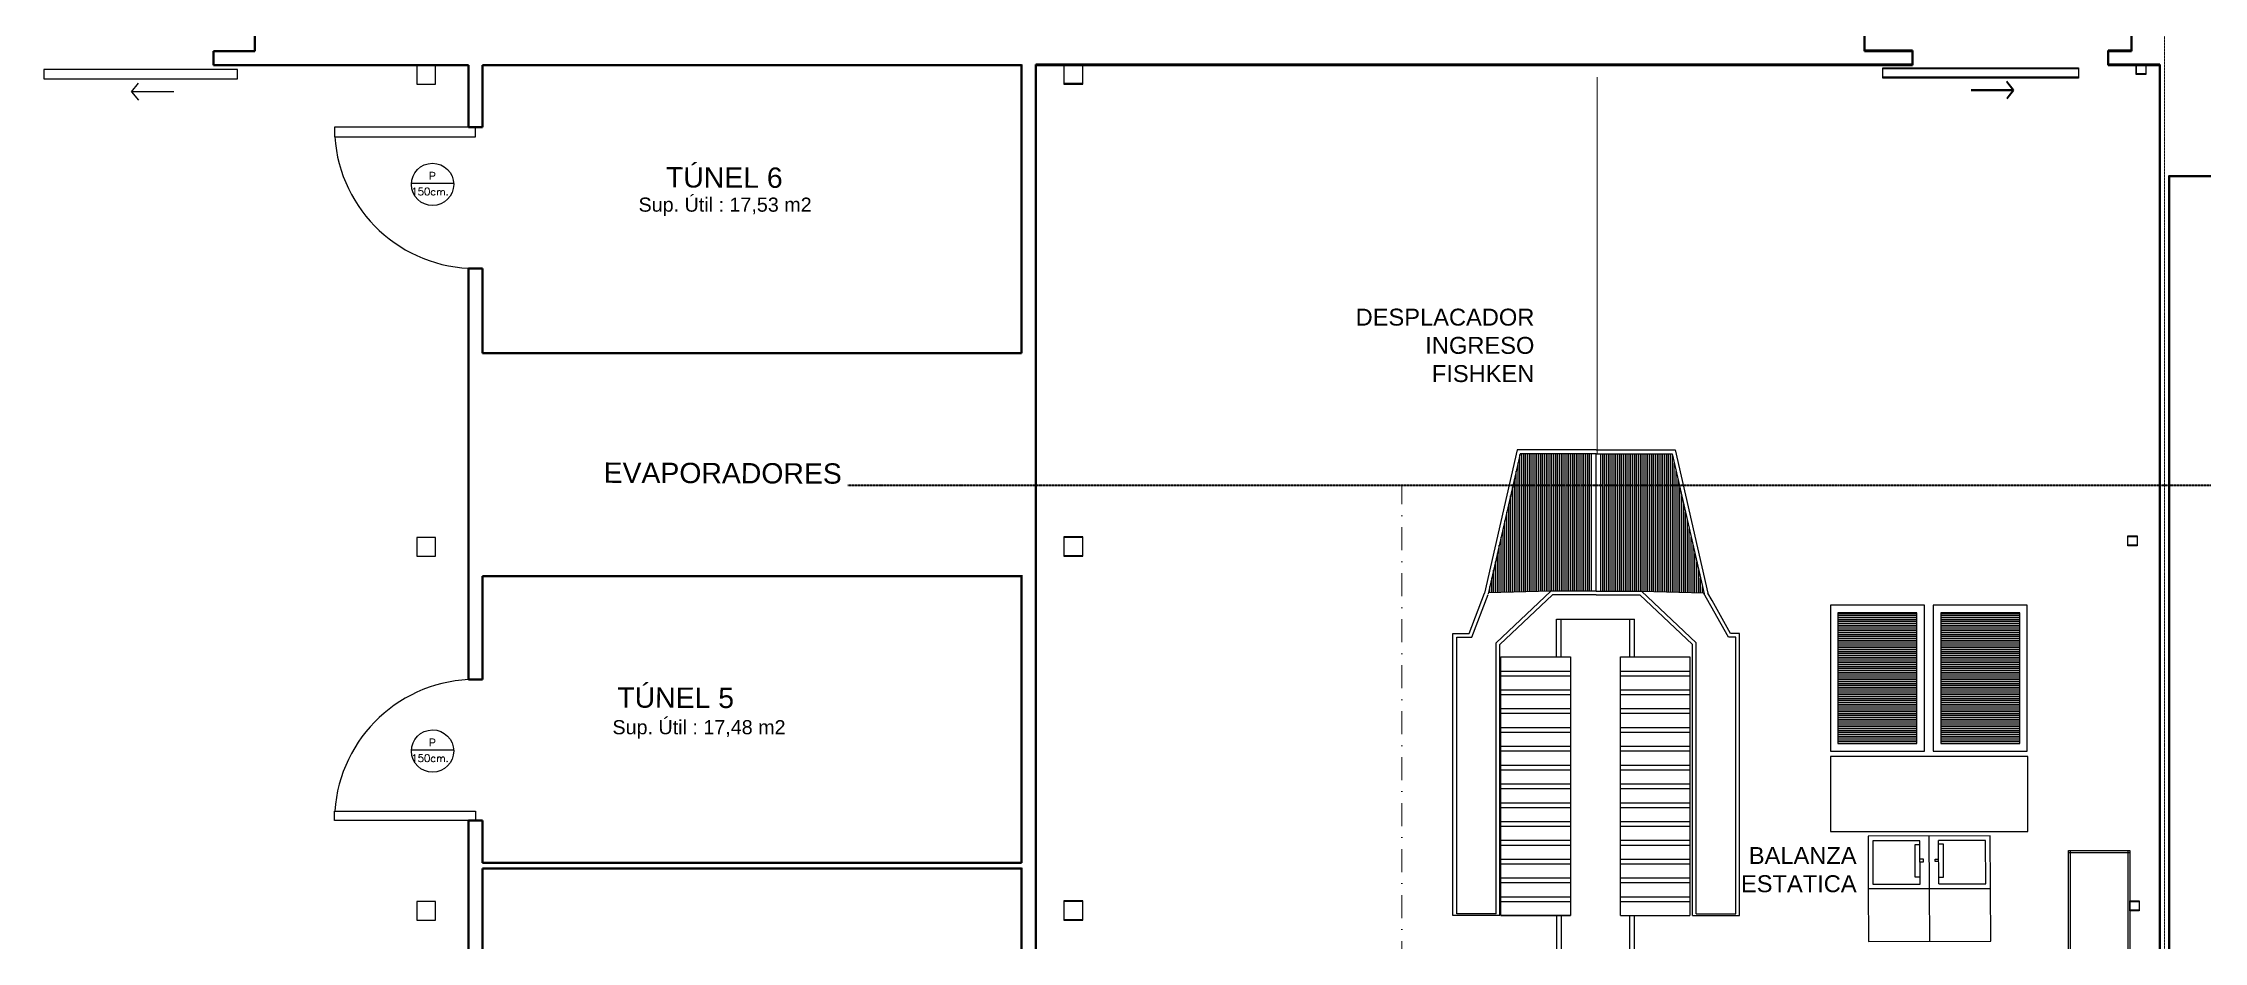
# Model space of a CAD drawing. Header units: inches. Extents: x -955375 to 106222, y -96450 to 64845.
# Drawn here: x 44384 to 67877, y 41235 to 51005 of the extents above; entities that cross this region are included whole.
import ezdxf

# ---------------------------------------------------------------- set-up
doc = ezdxf.new("R2010")
doc.units = ezdxf.units.IN
doc.header["$MEASUREMENT"] = 0
for name, pattern in [('CENTER2', [1.125, 0.75, -0.125, 0.125, -0.125]), ('CONTINUA', [0]), ('DASHDOT', [1, 0.5, -0.25, 0, -0.25]), ('HIDDEN', [0.375, 0.25, -0.125])]:
    doc.linetypes.add(name, pattern=pattern)
for name, color, linetype in [('023_MUROS_2', 7, 'Continuous'), ('A_CORTE', 3, 'Continuous'), ('A_TEXTOLOCAL', 3, 'Continuous'), ('cimentacion', 2, 'Continuous'), ('DIBUJO', 2, 'Continuous')]:
    doc.layers.add(name, color=color, linetype=linetype)
doc.layers.add('06 textos y cotas', color=4, linetype='Continuous', lineweight=15)
doc.layers.add('ACHUTECH', color=24, linetype='Continuous', lineweight=18)
doc.styles.add('ROMANS', font='romans')
doc.styles.get("Standard").update_dxf_attribs({"font": 'isocp2.shx'})
doc.styles.add('TEXTO-100', font='romans.shx', dxfattribs={"height": 0.15})
doc.dimstyles.new('SUPERPEQUEÑA', dxfattribs={"dimtxt": 0.1, "dimasz": 0.05, "dimexe": 0.1, "dimexo": 0.15, "dimgap": 0.05, "dimtad": 1, "dimzin": 0, "dimdsep": 46, "dimtxsty": 'Standard', "dimblk1": 'CRUZZ', "dimblk2": 'CRUZZ', "dimsah": 1, "dimcen": 0.03, "dimse1": 1, "dimse2": 1, "dimclrd": 109, "dimclre": 4, "dimclrt": 173, "dimadec": 0, "dimazin": 0, "dimtfac": 1, "dimtix": 1, "dimtmove": 1, "dimatfit": 3, "dimldrblk": 'CRUZZ', "dimfxl": 1, "dimtolj": 1, "dimtzin": 0, "dimlwd": -1, "dimarcsym": 0})

# ---------------------------------------------------------------- blocks, each defined once
blk = doc.blocks.new('CRUZ')
at = {"layer": 'DIBUJO', "color": 7, "lineweight": -3}
blk.add_line((0, 0), (0, 0), dxfattribs=at)
blk.add_line((0, 0), (0, 0), dxfattribs=at)
at = {"layer": 'DIBUJO', "color": 7, "lineweight": -3, "const_width": 0.05}
blk.add_lwpolyline([(0, 0, 1), (0, 0, 1)], format="xyb", close=True, dxfattribs=at)
blk = doc.blocks.new('CRUZZ')
at = {"layer": 'DIBUJO', "color": 3, "xscale": 10, "yscale": 10, "zscale": 10}
blk.add_blockref('CRUZ', (0, 0), dxfattribs=at)
blk = doc.blocks.new('*D137')
at = {"layer": 'ACHUTECH', "color": 7, "ltscale": 500, "transparency": 16777216}
blk.add_line((67502, 59646), (83785, 59646), dxfattribs=at)
at = {"layer": 'Defpoints', "color": 0, "linetype": 'CONTINUA', "ltscale": 500, "transparency": 16777216}
for p in [(83785, 59646), (67502, 57578), (83785, 49559)]:
    blk.add_point(p, dxfattribs=at)
at = {"layer": 'ACHUTECH', "color": 7, "linetype": 'CONTINUA', "ltscale": 500, "transparency": 16777216, "xscale": 0.05, "yscale": 0.05, "zscale": 0.05, "rotation": 180}
blk.add_blockref('CRUZZ', (67502, 59646), dxfattribs=at)
at = {"layer": 'ACHUTECH', "color": 7, "linetype": 'CONTINUA', "ltscale": 500, "transparency": 16777216, "xscale": 0.05, "yscale": 0.05, "zscale": 0.05}
blk.add_blockref('CRUZZ', (83785, 59646), dxfattribs=at)
at = {"layer": 'ACHUTECH', "color": 7, "linetype": 'CONTINUA', "lineweight": 13, "ltscale": 500, "transparency": 16777216, "insert": (75644, 59646), "char_height": 0.15, "attachment_point": 5}
blk.add_mtext('\\A1;16283.47', dxfattribs=at)
blk = doc.blocks.new('*D178')
at = {"layer": 'ACHUTECH', "color": 7, "ltscale": 500, "transparency": 16777216}
blk.add_line((6285, 60545), (93195, 60545), dxfattribs=at)
at = {"layer": 'Defpoints', "color": 0, "linetype": 'CONTINUA', "ltscale": 500, "transparency": 16777216}
for p in [(93195, 60545), (93195, 48342), (6285, 47810)]:
    blk.add_point(p, dxfattribs=at)
at = {"layer": 'ACHUTECH', "color": 7, "linetype": 'CONTINUA', "ltscale": 500, "transparency": 16777216, "xscale": 0.05, "yscale": 0.05, "zscale": 0.05, "rotation": 180}
blk.add_blockref('CRUZZ', (6285, 60545), dxfattribs=at)
at = {"layer": 'ACHUTECH', "color": 7, "linetype": 'CONTINUA', "ltscale": 500, "transparency": 16777216, "xscale": 0.05, "yscale": 0.05, "zscale": 0.05}
blk.add_blockref('CRUZZ', (93195, 60545), dxfattribs=at)
at = {"layer": 'ACHUTECH', "color": 7, "linetype": 'CONTINUA', "lineweight": 13, "ltscale": 500, "transparency": 16777216, "insert": (49740, 60545), "char_height": 0.15, "attachment_point": 5}
blk.add_mtext('\\A1;86909.97', dxfattribs=at)
blk = doc.blocks.new('*D76')
at = {"layer": 'ACHUTECH', "color": 7, "ltscale": 500, "transparency": 16777216}
blk.add_line((94744, 59051), (94744, 43238), dxfattribs=at)
at = {"layer": 'Defpoints', "color": 0, "linetype": 'CONTINUA', "ltscale": 500, "transparency": 16777216}
for p in [(31397, 59051), (93748, 43238), (94744, 43238)]:
    blk.add_point(p, dxfattribs=at)
at = {"layer": 'ACHUTECH', "color": 7, "linetype": 'CONTINUA', "ltscale": 500, "transparency": 16777216, "xscale": 0.05, "yscale": 0.05, "zscale": 0.05}
for p, rotation in [((94744, 59051), 90), ((94744, 43238), 270)]:
    blk.add_blockref('CRUZZ', p, dxfattribs=dict(at, rotation=rotation))
at = {"layer": 'ACHUTECH', "color": 7, "linetype": 'CONTINUA', "lineweight": 13, "ltscale": 500, "transparency": 16777216, "insert": (94744, 51144), "char_height": 0.15, "attachment_point": 5, "rotation": 90}
blk.add_mtext('\\A1;15812.97', dxfattribs=at)
blk = doc.blocks.new('*D209')
at = {"layer": 'ACHUTECH', "color": 7, "ltscale": 500, "transparency": 16777216}
blk.add_line((95544, 59153), (95544, 15079), dxfattribs=at)
at = {"layer": 'Defpoints', "color": 0, "linetype": 'CONTINUA', "ltscale": 500, "transparency": 16777216}
for p in [(30946, 59153), (85095, 15079), (95544, 15079)]:
    blk.add_point(p, dxfattribs=at)
at = {"layer": 'ACHUTECH', "color": 7, "linetype": 'CONTINUA', "ltscale": 500, "transparency": 16777216, "xscale": 0.05, "yscale": 0.05, "zscale": 0.05}
for p, rotation in [((95544, 59153), 90), ((95544, 15079), 270)]:
    blk.add_blockref('CRUZZ', p, dxfattribs=dict(at, rotation=rotation))
at = {"layer": 'ACHUTECH', "color": 7, "linetype": 'CONTINUA', "lineweight": 13, "ltscale": 500, "transparency": 16777216, "insert": (95544, 37116), "char_height": 0.15, "attachment_point": 5, "rotation": 90}
blk.add_mtext('\\A1;44073.80', dxfattribs=at)
blk = doc.blocks.new('*D276')
at = {"layer": 'ACHUTECH', "color": 7, "ltscale": 500, "transparency": 16777216}
blk.add_line((61283, 46542), (61283, 50635), dxfattribs=at)
at = {"layer": 'Defpoints', "color": 0, "linetype": 'DASHDOT', "ltscale": 500, "transparency": 16777216}
for p in [(61283, 50635), (62079, 50635), (62079, 46542)]:
    blk.add_point(p, dxfattribs=at)
at = {"layer": 'ACHUTECH', "color": 7, "linetype": 'DASHDOT', "ltscale": 500, "transparency": 16777216, "xscale": 0.05, "yscale": 0.05, "zscale": 0.05}
for p, rotation in [((61283, 50635), 90), ((61283, 46542), 270)]:
    blk.add_blockref('CRUZZ', p, dxfattribs=dict(at, rotation=rotation))
at = {"layer": 'ACHUTECH', "color": 7, "linetype": 'DASHDOT', "lineweight": 13, "ltscale": 500, "transparency": 16777216, "insert": (61283, 48588), "char_height": 0.1, "attachment_point": 5, "rotation": 90}
blk.add_mtext('\\A1;4092.93', dxfattribs=at)

msp = doc.modelspace()

# ---------------------------------------------------------------- linework, layer by layer
at = {"color": 7}
for p, q in [((48846.829, 49480.642), (48388.124, 49480.642)), ((60411.538, 46582.68), (60056.981, 45026.954)), ((60444.176, 46541.766), (60096.872, 45017.863)), ((61270.716, 46582.68), (60411.538, 46582.68)), ((60442.223, 45038.426), (60442.223, 46533.197)), ((61270.716, 46541.766), (60444.176, 46541.766)), ((60462.679, 45039.035), (60462.679, 46541.766)), ((60483.136, 45039.644), (60483.136, 46541.766)), ((60503.592, 45040.253), (60503.592, 46541.766)), ((60524.049, 45040.862), (60524.049, 46541.766)), ((60544.506, 45041.472), (60544.506, 46541.766)), ((60564.962, 45042.081), (60564.962, 46541.766)), ((60585.419, 45042.69), (60585.419, 46541.766)), ((60605.876, 45043.299), (60605.876, 46541.766)), ((60626.332, 45043.908), (60626.332, 46541.766)), ((60646.789, 45044.517), (60646.789, 46541.766)), ((60667.245, 45045.127), (60667.245, 46541.766)), ((60687.702, 45045.736), (60687.702, 46541.766)), ((60708.159, 45046.345), (60708.159, 46541.766)), ((60728.615, 45048.433), (60728.615, 46541.766)), ((60749.072, 45048.433), (60749.072, 46541.766)), ((60769.529, 45048.433), (60769.529, 46541.766)), ((60789.985, 45048.433), (60789.985, 46541.766)), ((60810.442, 45048.433), (60810.442, 46541.766)), ((60830.898, 45048.433), (60830.898, 46541.766)), ((60851.355, 45048.433), (60851.355, 46541.766)), ((60871.812, 45048.433), (60871.812, 46541.766)), ((60892.268, 45048.433), (60892.268, 46541.766)), ((60912.725, 45048.433), (60912.725, 46541.766)), ((60933.182, 45048.433), (60933.182, 46541.766)), ((60953.638, 45048.433), (60953.638, 46541.766)), ((60974.095, 45048.433), (60974.095, 46541.766)), ((60994.551, 45048.433), (60994.551, 46541.766)), ((61015.008, 45048.433), (61015.008, 46541.766)), ((61035.465, 45048.433), (61035.465, 46541.766)), ((61055.921, 45048.433), (61055.921, 46541.766)), ((61076.378, 45048.433), (61076.378, 46541.766)), ((61096.835, 45048.433), (61096.835, 46541.766)), ((61117.291, 45048.433), (61117.291, 46541.766)), ((61137.748, 45048.433), (61137.748, 46541.766)), ((61158.204, 45048.433), (61158.204, 46541.766)), ((61178.661, 45048.433), (61178.661, 46541.766)), ((61199.118, 45048.433), (61199.118, 46541.766)), ((61219.574, 45048.433), (61219.574, 46541.766)), ((61270.716, 46582.68), (62129.894, 46582.68)), ((61270.716, 46541.766), (62097.256, 46541.766)), ((61270.716, 45048.433), (61270.716, 46541.766)), ((61321.857, 45048.433), (61321.857, 46541.766)), ((61321.857, 45048.433), (61321.857, 46541.766)), ((61342.314, 45048.433), (61342.314, 46541.766)), ((61362.771, 45048.433), (61362.771, 46541.766)), ((61383.227, 45048.433), (61383.227, 46541.766)), ((61403.684, 45048.433), (61403.684, 46541.766)), ((61424.141, 45048.433), (61424.141, 46541.766)), ((61444.597, 45048.433), (61444.597, 46541.766)), ((61465.054, 45048.433), (61465.054, 46541.766)), ((61485.51, 45048.433), (61485.51, 46541.766)), ((61505.967, 45048.433), (61505.967, 46541.766)), ((61526.424, 45048.433), (61526.424, 46541.766)), ((61546.88, 45048.433), (61546.88, 46541.766)), ((61567.337, 45048.433), (61567.337, 46541.766)), ((61587.794, 45048.433), (61587.794, 46541.766)), ((61608.25, 45048.433), (61608.25, 46541.766)), ((61628.707, 45048.433), (61628.707, 46541.766)), ((61649.163, 45048.433), (61649.163, 46541.766)), ((61669.62, 45048.433), (61669.62, 46541.766)), ((61690.077, 45048.433), (61690.077, 46541.766)), ((61710.533, 45048.433), (61710.533, 46541.766)), ((61730.99, 45048.433), (61730.99, 46541.766)), ((61751.447, 45048.433), (61751.447, 46541.766)), ((61771.903, 45048.433), (61771.903, 46541.766)), ((61792.36, 45048.433), (61792.36, 46541.766)), ((61812.816, 45048.433), (61812.816, 46541.766)), ((61833.273, 45046.345), (61833.273, 46541.766)), ((61853.73, 45045.736), (61853.73, 46541.766)), ((61874.186, 45045.127), (61874.186, 46541.766)), ((61894.643, 45044.517), (61894.643, 46541.766)), ((61915.1, 45043.908), (61915.1, 46541.766)), ((61935.556, 45043.299), (61935.556, 46541.766)), ((61956.013, 45042.69), (61956.013, 46541.766)), ((61976.469, 45042.081), (61976.469, 46541.766)), ((61996.926, 45041.472), (61996.926, 46541.766)), ((62017.383, 45040.862), (62017.383, 46541.766)), ((62037.839, 45040.253), (62037.839, 46541.766)), ((62058.296, 45039.644), (62058.296, 46541.766)), ((62078.753, 45039.035), (62078.753, 46541.766)), ((62097.256, 46541.766), (62444.56, 45017.863)), ((62099.209, 45038.426), (62099.209, 46533.197)), ((62129.894, 46582.68), (62484.45, 45026.954)), ((60401.309, 45037.207), (60401.309, 46353.677)), ((60421.766, 45037.817), (60421.766, 46443.437)), ((62119.666, 45037.817), (62119.666, 46443.437)), ((62140.122, 45037.207), (62140.122, 46353.677)), ((60339.939, 45035.38), (60339.939, 46084.397)), ((60360.396, 45035.989), (60360.396, 46174.157)), ((60380.853, 45036.598), (60380.853, 46263.917)), ((62160.579, 45036.598), (62160.579, 46263.917)), ((62181.036, 45035.989), (62181.036, 46174.157)), ((62201.492, 45035.38), (62201.492, 46084.397)), ((60278.57, 45033.552), (60278.57, 45815.118)), ((60299.026, 45034.162), (60299.026, 45904.878)), ((60319.483, 45034.771), (60319.483, 45994.638)), ((62221.949, 45034.771), (62221.949, 45994.638)), ((62242.406, 45034.162), (62242.406, 45904.878)), ((62262.862, 45033.552), (62262.862, 45815.118)), ((60237.656, 45032.334), (60237.656, 45635.598)), ((60258.113, 45032.943), (60258.113, 45725.358)), ((62283.319, 45032.943), (62283.319, 45725.358)), ((62303.775, 45032.334), (62303.775, 45635.598)), ((60176.286, 45030.507), (60176.286, 45366.319)), ((60196.743, 45031.116), (60196.743, 45456.079)), ((60217.2, 45031.725), (60217.2, 45545.838)), ((62324.232, 45031.725), (62324.232, 45545.838)), ((62344.689, 45031.116), (62344.689, 45456.079)), ((62365.145, 45030.507), (62365.145, 45366.319)), ((60135.373, 45029.288), (60135.373, 45186.799)), ((60155.83, 45029.897), (60155.83, 45276.559)), ((62385.602, 45029.897), (62385.602, 45276.559)), ((62406.059, 45029.288), (62406.059, 45186.799)), ((59889.882, 44588.159), (60056.981, 45026.954)), ((59918.081, 44547.245), (60095.216, 45012.393)), ((60778.272, 45048.433), (60099.231, 45028.212)), ((60114.917, 45028.679), (60114.917, 45097.039)), ((60778.272, 45048.433), (60183.328, 44485.876)), ((60794.552, 45007.519), (60224.241, 44468.254)), ((61270.716, 45048.433), (60778.272, 45048.433)), ((61270.716, 45007.519), (60794.552, 45007.519)), ((61270.716, 45048.433), (61763.16, 45048.433)), ((61270.716, 45007.519), (61746.88, 45007.519)), ((61746.88, 45007.519), (62317.191, 44468.254)), ((61763.16, 45048.433), (62358.104, 44485.876)), ((61763.16, 45048.433), (62442.201, 45028.212)), ((62426.515, 45028.679), (62426.515, 45097.039)), ((62707.687, 44547.245), (62436.693, 45028.376)), ((62530.816, 44944.635), (62484.45, 45026.954)), ((62731.6, 44588.159), (62530.816, 44944.635)), ((64840.373, 44893.817), (63817.542, 44893.817)), ((63817.542, 44893.817), (63817.542, 43308.429)), ((64840.373, 43308.429), (64840.373, 44893.817)), ((65958.317, 44893.817), (64935.486, 44893.817)), ((64935.486, 44893.817), (64935.486, 43308.429)), ((65958.317, 43308.429), (65958.317, 44893.817)), ((60837.94, 44332.451), (60837.94, 44741.583)), ((60837.94, 44741.583), (61686.89, 44741.583)), ((60889.081, 44332.451), (60889.081, 44741.583)), ((61635.748, 44332.451), (61635.748, 44741.583)), ((61686.89, 44332.451), (61686.89, 44741.583)), ((64758.546, 44811.991), (63899.368, 44811.991)), ((63899.368, 44811.991), (63899.368, 43390.255)), ((63899.368, 44801.763), (64758.546, 44801.763)), ((63899.368, 44781.306), (64758.546, 44781.306)), ((63899.368, 44760.849), (64758.546, 44760.849)), ((63899.368, 44740.393), (64758.546, 44740.393)), ((63899.368, 44719.936), (64758.546, 44719.936)), ((63899.368, 44699.479), (64758.546, 44699.479)), ((63899.368, 44679.023), (64758.546, 44679.023)), ((63899.368, 44658.566), (64758.546, 44658.566)), ((63899.368, 44638.11), (64758.546, 44638.11)), ((64758.546, 43390.255), (64758.546, 44811.991)), ((65876.491, 44811.991), (65017.312, 44811.991)), ((65017.312, 44811.991), (65017.312, 43390.255)), ((65017.312, 44801.763), (65876.491, 44801.763)), ((65017.312, 44781.306), (65876.491, 44781.306)), ((65017.312, 44760.849), (65876.491, 44760.849)), ((65017.312, 44740.393), (65876.491, 44740.393)), ((65017.312, 44719.936), (65876.491, 44719.936)), ((65017.312, 44699.479), (65876.491, 44699.479)), ((65017.312, 44679.023), (65876.491, 44679.023)), ((65017.312, 44658.566), (65876.491, 44658.566)), ((65017.312, 44638.11), (65876.491, 44638.11)), ((65876.491, 43390.255), (65876.491, 44811.991)), ((59712.826, 41519.665), (59712.826, 44588.159)), ((59712.826, 44588.159), (59889.882, 44588.159)), ((59753.739, 41540.122), (59753.739, 44547.245)), ((59753.739, 44547.245), (59918.081, 44547.245)), ((60183.328, 41540.122), (60183.328, 44485.876)), ((60224.241, 41519.665), (60224.241, 44468.254)), ((62317.191, 41519.665), (62317.191, 44468.254)), ((62358.104, 41540.122), (62358.104, 44485.876)), ((62787.693, 44547.245), (62707.687, 44547.245)), ((62828.606, 44588.159), (62731.6, 44588.159)), ((62787.693, 41540.122), (62787.693, 44547.245)), ((62828.606, 41519.665), (62828.606, 44588.159)), ((63899.368, 44617.653), (64758.546, 44617.653)), ((63899.368, 44597.196), (64758.546, 44597.196)), ((63899.368, 44576.74), (64758.546, 44576.74)), ((63899.368, 44556.283), (64758.546, 44556.283)), ((63899.368, 44535.826), (64758.546, 44535.826)), ((63899.368, 44515.37), (64758.546, 44515.37)), ((63899.368, 44494.913), (64758.546, 44494.913)), ((63899.368, 44474.457), (64758.546, 44474.457)), ((63899.368, 44454), (64758.546, 44454)), ((63899.368, 44433.543), (64758.546, 44433.543)), ((63899.368, 44413.087), (64758.546, 44413.087)), ((65017.312, 44617.653), (65876.491, 44617.653)), ((65017.312, 44597.196), (65876.491, 44597.196)), ((65017.312, 44576.74), (65876.491, 44576.74)), ((65017.312, 44556.283), (65876.491, 44556.283)), ((65017.312, 44535.826), (65876.491, 44535.826)), ((65017.312, 44515.37), (65876.491, 44515.37)), ((65017.312, 44494.913), (65876.491, 44494.913)), ((65017.312, 44474.457), (65876.491, 44474.457)), ((65017.312, 44454), (65876.491, 44454)), ((65017.312, 44433.543), (65876.491, 44433.543)), ((65017.312, 44413.087), (65876.491, 44413.087)), ((60234.469, 44332.451), (60991.365, 44332.451)), ((60234.469, 41519.665), (60234.469, 44332.451)), ((60234.469, 44179.026), (60991.365, 44179.026)), ((60991.365, 44332.451), (60991.365, 41519.665)), ((61533.465, 44332.451), (62290.36, 44332.451)), ((61533.465, 41519.665), (61533.465, 44332.451)), ((61533.465, 44179.026), (62290.36, 44179.026)), ((62290.36, 44332.451), (62290.36, 41519.665)), ((63899.368, 44392.63), (64758.546, 44392.63)), ((63899.368, 44372.173), (64758.546, 44372.173)), ((63899.368, 44351.717), (64758.546, 44351.717)), ((63899.368, 44331.26), (64758.546, 44331.26)), ((63899.368, 44310.804), (64758.546, 44310.804)), ((63899.368, 44290.347), (64758.546, 44290.347)), ((63899.368, 44269.89), (64758.546, 44269.89)), ((63899.368, 44249.434), (64758.546, 44249.434)), ((63899.368, 44228.977), (64758.546, 44228.977)), ((63899.368, 44208.52), (64758.546, 44208.52)), ((63899.368, 44188.064), (64758.546, 44188.064)), ((63899.368, 44167.607), (64758.546, 44167.607)), ((65017.312, 44392.63), (65876.491, 44392.63)), ((65017.312, 44372.173), (65876.491, 44372.173)), ((65017.312, 44351.717), (65876.491, 44351.717)), ((65017.312, 44331.26), (65876.491, 44331.26)), ((65017.312, 44310.804), (65876.491, 44310.804)), ((65017.312, 44290.347), (65876.491, 44290.347)), ((65017.312, 44269.89), (65876.491, 44269.89)), ((65017.312, 44249.434), (65876.491, 44249.434)), ((65017.312, 44228.977), (65876.491, 44228.977)), ((65017.312, 44208.52), (65876.491, 44208.52)), ((65017.312, 44188.064), (65876.491, 44188.064)), ((65017.312, 44167.607), (65876.491, 44167.607)), ((60234.469, 44127.885), (60991.365, 44127.885)), ((60234.469, 43974.46), (60991.365, 43974.46)), ((61533.465, 44127.885), (62290.36, 44127.885)), ((61533.465, 43974.46), (62290.36, 43974.46)), ((63899.368, 44147.151), (64758.546, 44147.151)), ((63899.368, 44126.694), (64758.546, 44126.694)), ((63899.368, 44106.237), (64758.546, 44106.237)), ((63899.368, 44085.781), (64758.546, 44085.781)), ((63899.368, 44065.324), (64758.546, 44065.324)), ((63899.368, 44044.867), (64758.546, 44044.867)), ((63899.368, 44024.411), (64758.546, 44024.411)), ((63899.368, 44003.954), (64758.546, 44003.954)), ((63899.368, 43983.498), (64758.546, 43983.498)), ((63899.368, 43963.041), (64758.546, 43963.041)), ((63899.368, 43942.584), (64758.546, 43942.584)), ((65017.312, 44147.151), (65876.491, 44147.151)), ((65017.312, 44126.694), (65876.491, 44126.694)), ((65017.312, 44106.237), (65876.491, 44106.237)), ((65017.312, 44085.781), (65876.491, 44085.781)), ((65017.312, 44065.324), (65876.491, 44065.324)), ((65017.312, 44044.867), (65876.491, 44044.867)), ((65017.312, 44024.411), (65876.491, 44024.411)), ((65017.312, 44003.954), (65876.491, 44003.954)), ((65017.312, 43983.498), (65876.491, 43983.498)), ((65017.312, 43963.041), (65876.491, 43963.041)), ((65017.312, 43942.584), (65876.491, 43942.584)), ((60234.469, 43923.318), (60991.365, 43923.318)), ((60234.469, 43769.894), (60991.365, 43769.894)), ((60234.469, 43718.752), (60991.365, 43718.752)), ((61533.465, 43923.318), (62290.36, 43923.318)), ((61533.465, 43769.894), (62290.36, 43769.894)), ((61533.465, 43718.752), (62290.36, 43718.752)), ((63899.368, 43922.128), (64758.546, 43922.128)), ((63899.368, 43901.671), (64758.546, 43901.671)), ((63899.368, 43881.214), (64758.546, 43881.214)), ((63899.368, 43860.758), (64758.546, 43860.758)), ((63899.368, 43840.301), (64758.546, 43840.301)), ((63899.368, 43819.845), (64758.546, 43819.845)), ((63899.368, 43799.388), (64758.546, 43799.388)), ((63899.368, 43778.931), (64758.546, 43778.931)), ((63899.368, 43758.475), (64758.546, 43758.475)), ((63899.368, 43738.018), (64758.546, 43738.018)), ((63899.368, 43717.561), (64758.546, 43717.561)), ((63899.368, 43697.105), (64758.546, 43697.105)), ((65017.312, 43922.128), (65876.491, 43922.128)), ((65017.312, 43901.671), (65876.491, 43901.671)), ((65017.312, 43881.214), (65876.491, 43881.214)), ((65017.312, 43860.758), (65876.491, 43860.758)), ((65017.312, 43840.301), (65876.491, 43840.301)), ((65017.312, 43819.845), (65876.491, 43819.845)), ((65017.312, 43799.388), (65876.491, 43799.388)), ((65017.312, 43778.931), (65876.491, 43778.931)), ((65017.312, 43758.475), (65876.491, 43758.475)), ((65017.312, 43738.018), (65876.491, 43738.018)), ((65017.312, 43717.561), (65876.491, 43717.561)), ((65017.312, 43697.105), (65876.491, 43697.105)), ((60234.469, 43565.327), (60991.365, 43565.327)), ((60234.469, 43514.186), (60991.365, 43514.186)), ((61533.465, 43565.327), (62290.36, 43565.327)), ((61533.465, 43514.186), (62290.36, 43514.186)), ((63899.368, 43676.648), (64758.546, 43676.648)), ((63899.368, 43656.192), (64758.546, 43656.192)), ((63899.368, 43635.735), (64758.546, 43635.735)), ((63899.368, 43615.278), (64758.546, 43615.278)), ((63899.368, 43594.822), (64758.546, 43594.822)), ((63899.368, 43574.365), (64758.546, 43574.365)), ((63899.368, 43553.908), (64758.546, 43553.908)), ((63899.368, 43533.452), (64758.546, 43533.452)), ((63899.368, 43512.995), (64758.546, 43512.995)), ((63899.368, 43492.539), (64758.546, 43492.539)), ((63899.368, 43472.082), (64758.546, 43472.082)), ((65017.312, 43676.648), (65876.491, 43676.648)), ((65017.312, 43656.192), (65876.491, 43656.192)), ((65017.312, 43635.735), (65876.491, 43635.735)), ((65017.312, 43615.278), (65876.491, 43615.278)), ((65017.312, 43594.822), (65876.491, 43594.822)), ((65017.312, 43574.365), (65876.491, 43574.365)), ((65017.312, 43553.908), (65876.491, 43553.908)), ((65017.312, 43533.452), (65876.491, 43533.452)), ((65017.312, 43512.995), (65876.491, 43512.995)), ((65017.312, 43492.539), (65876.491, 43492.539)), ((65017.312, 43472.082), (65876.491, 43472.082)), ((48846.829, 43319.301), (48388.124, 43319.301)), ((60234.469, 43360.761), (60991.365, 43360.761)), ((60234.469, 43309.62), (60991.365, 43309.62)), ((61533.465, 43360.761), (62290.36, 43360.761)), ((61533.465, 43309.62), (62290.36, 43309.62)), ((63817.542, 43308.429), (64840.373, 43308.429)), ((65965.487, 43250.812), (63817.542, 43250.812)), ((63817.542, 43250.812), (63817.542, 42432.547)), ((63899.368, 43451.625), (64758.546, 43451.625)), ((63899.368, 43431.169), (64758.546, 43431.169)), ((63899.368, 43410.712), (64758.546, 43410.712)), ((63899.368, 43390.255), (64758.546, 43390.255)), ((64935.486, 43308.429), (65958.317, 43308.429)), ((65017.312, 43451.625), (65876.491, 43451.625)), ((65017.312, 43431.169), (65876.491, 43431.169)), ((65017.312, 43410.712), (65876.491, 43410.712)), ((65017.312, 43390.255), (65876.491, 43390.255)), ((65965.487, 42432.547), (65965.487, 43250.812)), ((60234.469, 43156.195), (60991.365, 43156.195)), ((60234.469, 43105.053), (60991.365, 43105.053)), ((61533.465, 43156.195), (62290.36, 43156.195)), ((61533.465, 43105.053), (62290.36, 43105.053)), ((60234.469, 42951.629), (60991.365, 42951.629)), ((60234.469, 42900.487), (60991.365, 42900.487)), ((61533.465, 42951.629), (62290.36, 42951.629)), ((61533.465, 42900.487), (62290.36, 42900.487)), ((60234.469, 42747.062), (60991.365, 42747.062)), ((60234.469, 42695.921), (60991.365, 42695.921)), ((60234.469, 42542.496), (60991.365, 42542.496)), ((61533.465, 42747.062), (62290.36, 42747.062)), ((61533.465, 42695.921), (62290.36, 42695.921)), ((61533.465, 42542.496), (62290.36, 42542.496)), ((60234.469, 42491.355), (60991.365, 42491.355)), ((60234.469, 42337.93), (60991.365, 42337.93)), ((61533.465, 42491.355), (62290.36, 42491.355)), ((61533.465, 42337.93), (62290.36, 42337.93)), ((63817.542, 42432.547), (65965.487, 42432.547)), ((60234.469, 42286.788), (60991.365, 42286.788)), ((60234.469, 42133.364), (60991.365, 42133.364)), ((60234.469, 42082.222), (60991.365, 42082.222)), ((61533.465, 42286.788), (62290.36, 42286.788)), ((61533.465, 42133.364), (62290.36, 42133.364)), ((61533.465, 42082.222), (62290.36, 42082.222)), ((66407.409, 41746.707), (66407.409, 42227.438)), ((66407.409, 42227.438), (67072.25, 42227.438)), ((66407.409, 42206.981), (67072.25, 42206.981)), ((66427.866, 41746.707), (66427.866, 42227.438)), ((67051.793, 42227.438), (67051.793, 41746.707)), ((67072.25, 42227.438), (67072.25, 41746.707)), ((60234.469, 41928.798), (60991.365, 41928.798)), ((60234.469, 41877.656), (60991.365, 41877.656)), ((61533.465, 41928.798), (62290.36, 41928.798)), ((61533.465, 41877.656), (62290.36, 41877.656)), ((60234.469, 41724.231), (60991.365, 41724.231)), ((60234.469, 41673.09), (60991.365, 41673.09)), ((61533.465, 41724.231), (62290.36, 41724.231)), ((61533.465, 41673.09), (62290.36, 41673.09)), ((66407.409, 39617.008), (66407.409, 41746.707)), ((66427.866, 39617.008), (66427.866, 41746.707)), ((67051.793, 41746.707), (67051.793, 39617.008)), ((67072.25, 41746.707), (67072.25, 39617.008)), ((60224.241, 41519.665), (59712.826, 41519.665)), ((60183.328, 41540.122), (59753.739, 41540.122)), ((60991.365, 41519.665), (60234.469, 41519.665)), ((60234.469, 41519.665), (60991.365, 41519.665)), ((60837.94, 41519.665), (60837.94, 40905.966)), ((60889.081, 41519.665), (60889.081, 40905.966)), ((61533.465, 41519.665), (62290.36, 41519.665)), ((61635.748, 40905.966), (61635.748, 41519.665)), ((61686.89, 40905.966), (61686.89, 41519.665)), ((62317.191, 41519.665), (62828.606, 41519.665)), ((62358.104, 41540.122), (62787.693, 41540.122))]:
    msp.add_line(p, q, dxfattribs=at)
at = {"color": 2}
for p, q in [((65556.347, 42388.154), (64226.682, 42381.799)), ((64226.682, 42381.799), (64229.419, 41809.02)), ((64789.477, 42333.346), (64278.067, 42330.902)), ((64278.067, 42330.902), (64280.316, 41860.405)), ((64738.523, 42293.916), (64789.664, 42294.161)), ((64740.234, 41935.93), (64738.523, 42293.916)), ((64791.725, 41862.849), (64789.477, 42333.346)), ((64894.252, 41812.197), (64891.514, 42384.976)), ((65505.45, 42336.768), (64994.041, 42334.324)), ((64996.289, 41863.827), (64994.041, 42334.324)), ((65045.369, 42295.383), (64994.228, 42295.139)), ((65047.08, 41937.396), (65045.369, 42295.383)), ((65507.699, 41866.271), (65505.45, 42336.768)), ((65559.085, 41815.375), (65556.347, 42388.154)), ((64830.339, 42133.329), (64790.434, 42133.138)), ((64790.567, 42105.173), (64830.472, 42105.364)), ((64830.472, 42105.364), (64830.339, 42133.329)), ((64955.093, 42133.925), (64994.998, 42134.116)), ((64955.226, 42105.96), (64955.093, 42133.925)), ((64995.131, 42106.151), (64955.226, 42105.96)), ((64280.316, 41860.405), (64791.725, 41862.849)), ((64791.375, 41936.174), (64740.234, 41935.93)), ((64995.939, 41937.152), (65047.08, 41937.396)), ((64996.289, 41863.827), (65507.699, 41866.271)), ((64229.419, 41809.02), (65559.085, 41815.375)), ((65559.085, 41815.375), (64229.419, 41809.02)), ((64229.419, 41809.02), (64232.157, 41236.241)), ((64896.989, 41239.418), (64894.252, 41812.197)), ((65561.822, 41242.596), (65559.085, 41815.375)), ((64232.157, 41236.241), (65561.822, 41242.596))]:
    msp.add_line(p, q, dxfattribs=at)
at = {"color": 7}
for centre, start, end in [((49085.763, 50090.8), 183.8225537, 270), ((49085.763, 42552.534), 90, 176.1774463)]:
    msp.add_arc(centre, 1534.247, start, end, dxfattribs=at)
for centre in [(48617.927, 49469.586), (48617.927, 43308.244)]:
    msp.add_ellipse(centre, major_axis=(162.683, 162.683), ratio=0.999999997, start_param=5.502992482, end_param=11.786177789, dxfattribs=at)
at = {"layer": '023_MUROS_2', "color": 7, "lineweight": 50}
for p, q in [((46687.223, 52494.453), (46687.223, 50919.293)), ((64187.866, 50919.293), (64187.866, 52494.453)), ((67092.706, 50919.293), (67092.706, 52463.768)), ((46687.223, 50919.293), (46237.178, 50919.293)), ((46237.178, 50919.293), (46237.178, 50765.869)), ((46237.178, 50765.869), (49009.05, 50765.869)), ((49009.05, 50765.869), (49009.05, 50090.8)), ((49162.475, 50090.8), (49162.475, 50765.869)), ((49162.475, 50765.869), (55023.298, 50765.869)), ((55023.298, 50765.869), (55023.298, 47636.005)), ((55023.48, 50774.296), (55023.48, 47644.432)), ((55176.723, 38880.57), (55176.723, 50765.869)), ((55176.723, 50765.869), (64709.509, 50765.869)), ((55176.905, 38888.997), (55176.905, 50774.296)), ((55176.905, 50774.296), (64709.692, 50774.296)), ((64709.509, 50919.293), (64187.866, 50919.293)), ((64709.692, 50927.721), (64188.048, 50927.721)), ((64709.509, 50765.869), (64709.509, 50919.293)), ((64709.692, 50774.296), (64709.692, 50927.721)), ((66836.998, 50765.869), (66836.998, 50919.293)), ((66836.998, 50919.293), (67092.706, 50919.293)), ((67399.556, 50765.869), (66836.998, 50765.869)), ((66837.181, 50774.296), (66837.181, 50927.721)), ((66837.181, 50927.721), (67092.888, 50927.721)), ((67399.738, 50774.296), (66837.181, 50774.296)), ((67399.556, 41938.835), (67399.556, 50765.869)), ((67399.738, 41947.262), (67399.738, 50774.296)), ((49009.05, 50090.8), (49162.475, 50090.8)), ((83785.312, 49558.928), (67501.839, 49558.928)), ((67501.839, 49558.928), (67501.839, 41938.835)), ((67502.021, 49567.355), (67502.021, 41947.262)), ((49162.475, 48556.553), (49009.05, 48556.553)), ((49009.05, 48556.553), (49009.05, 44086.781)), ((49162.475, 47636.005), (49162.475, 48556.553)), ((55023.298, 47636.005), (49162.475, 47636.005)), ((49162.475, 44086.781), (49162.475, 45211.895)), ((49162.475, 45211.895), (55023.298, 45211.895)), ((55023.298, 45211.895), (55023.298, 42092.26)), ((55023.48, 45220.322), (55023.48, 42100.687)), ((49009.05, 44086.781), (49162.475, 44086.781)), ((49162.475, 42552.534), (49009.05, 42552.534)), ((49009.05, 42552.534), (49009.05, 41100.114)), ((49162.475, 42092.26), (49162.475, 42552.534)), ((55023.298, 42092.26), (49162.475, 42092.26)), ((49162.475, 41100.114), (49162.475, 42030.89)), ((49162.475, 42030.89), (55023.298, 42030.89)), ((55023.298, 42030.89), (55023.298, 37755.455)), ((55023.48, 42039.317), (55023.48, 37763.883)), ((67399.556, 41938.835), (67399.556, 32599.363)), ((67399.738, 41947.262), (67399.738, 32607.791)), ((67501.839, 41938.835), (67501.839, 37939.565)), ((67502.021, 41947.262), (67502.021, 37947.992))]:
    msp.add_line(p, q, dxfattribs=at)
at = {"layer": '06 textos y cotas', "color": 7, "linetype": 'CENTER2', "lineweight": 5}
msp.add_line((67450.697, 52463.768), (67450.697, 12391.629), dxfattribs=at)
at = {"layer": 'A_CORTE', "color": 7, "linetype": 'HIDDEN', "lineweight": 40, "ltscale": 3}
msp.add_line((97545.11, 46197.596), (53134.867, 46197.596), dxfattribs=at)
at = {"layer": 'A_TEXTOLOCAL', "color": 7, "lineweight": 30}
for p, q in [((48651.059, 50765.869), (48446.493, 50765.869)), ((48446.493, 50765.869), (48446.493, 50561.302)), ((48651.059, 50561.302), (48651.059, 50765.869)), ((55688.138, 50765.869), (55483.572, 50765.869)), ((55483.572, 50765.869), (55483.572, 50561.302)), ((55688.138, 50765.869), (55483.572, 50765.869)), ((55483.572, 50765.869), (55483.572, 50561.302)), ((55688.32, 50774.296), (55483.754, 50774.296)), ((55483.754, 50774.296), (55483.754, 50569.73)), ((55688.32, 50774.296), (55483.754, 50774.296)), ((55483.754, 50774.296), (55483.754, 50569.73)), ((55688.138, 50561.302), (55688.138, 50765.869)), ((55688.138, 50561.302), (55688.138, 50765.869)), ((55688.32, 50569.73), (55688.32, 50774.296)), ((55688.32, 50569.73), (55688.32, 50774.296)), ((67143.848, 50765.869), (67246.131, 50765.869)), ((67143.848, 50663.585), (67143.848, 50765.869)), ((67144.03, 50774.296), (67246.313, 50774.296)), ((67144.03, 50672.013), (67144.03, 50774.296)), ((67246.131, 50765.869), (67246.131, 50663.585)), ((67246.313, 50774.296), (67246.313, 50672.013)), ((44390.546, 50719.133), (44390.546, 50616.85)), ((46497.578, 50719.133), (44390.546, 50719.133)), ((44390.546, 50616.85), (46497.578, 50616.85)), ((45344.486, 50478.092), (45418.855, 50569.826)), ((46497.578, 50616.85), (46497.578, 50719.133)), ((48446.493, 50561.302), (48651.059, 50561.302)), ((55483.572, 50561.302), (55688.138, 50561.302)), ((55483.572, 50561.302), (55688.138, 50561.302)), ((55483.754, 50569.73), (55688.32, 50569.73)), ((55483.754, 50569.73), (55688.32, 50569.73)), ((64386.267, 50626.269), (64386.267, 50728.552)), ((64386.267, 50728.552), (66513.756, 50728.552)), ((66513.756, 50626.269), (64386.267, 50626.269)), ((64386.449, 50634.696), (64386.449, 50736.979)), ((64386.449, 50736.979), (66513.938, 50736.979)), ((66513.938, 50634.696), (64386.449, 50634.696)), ((65808.901, 50492.346), (65734.531, 50584.08)), ((65809.083, 50500.773), (65734.714, 50592.507)), ((66513.756, 50728.552), (66513.756, 50626.269)), ((66513.938, 50736.979), (66513.938, 50634.696)), ((67246.131, 50663.585), (67143.848, 50663.585)), ((67246.313, 50672.013), (67144.03, 50672.013)), ((45805.259, 50478.092), (45344.486, 50478.092)), ((45344.486, 50478.092), (45418.855, 50386.358)), ((65348.128, 50492.346), (65808.901, 50492.346)), ((65348.31, 50500.773), (65809.083, 50500.773)), ((65808.901, 50492.346), (65734.531, 50400.612)), ((65809.083, 50500.773), (65734.714, 50409.039)), ((49085.763, 50090.8), (47551.516, 50090.8)), ((47551.516, 50090.8), (47551.516, 49988.517)), ((49085.763, 49988.517), (49085.763, 50090.8)), ((47551.516, 49988.517), (49085.763, 49988.517)), ((48651.059, 45631.256), (48446.493, 45631.256)), ((48446.493, 45631.256), (48446.493, 45426.69)), ((48651.059, 45426.69), (48651.059, 45631.256)), ((55688.138, 45631.256), (55483.572, 45631.256)), ((55483.572, 45631.256), (55483.572, 45426.69)), ((55688.32, 45639.683), (55483.754, 45639.683)), ((55483.754, 45639.683), (55483.754, 45435.117)), ((55688.138, 45426.69), (55688.138, 45631.256)), ((55688.32, 45435.117), (55688.32, 45639.683)), ((67051.793, 45641.484), (67154.076, 45641.484)), ((67051.793, 45539.201), (67051.793, 45641.484)), ((67051.975, 45649.911), (67154.258, 45649.911)), ((67051.975, 45547.628), (67051.975, 45649.911)), ((67154.076, 45641.484), (67154.076, 45539.201)), ((67154.258, 45649.911), (67154.258, 45547.628)), ((48446.493, 45426.69), (48651.059, 45426.69)), ((55483.572, 45426.69), (55688.138, 45426.69)), ((55483.754, 45435.117), (55688.32, 45435.117)), ((67154.076, 45539.201), (67051.793, 45539.201)), ((67154.258, 45547.628), (67051.975, 45547.628)), ((47551.516, 42552.534), (47551.516, 42654.817)), ((47551.516, 42654.817), (49085.763, 42654.817)), ((49085.763, 42552.534), (47551.516, 42552.534)), ((49085.763, 42654.817), (49085.763, 42552.534)), ((48651.059, 41672.899), (48446.493, 41672.899)), ((48446.493, 41672.899), (48446.493, 41468.333)), ((48651.059, 41468.333), (48651.059, 41672.899)), ((55688.138, 41672.899), (55483.572, 41672.899)), ((55483.572, 41672.899), (55483.572, 41468.333)), ((55688.32, 41681.326), (55483.754, 41681.326)), ((55483.754, 41681.326), (55483.754, 41476.76)), ((55688.138, 41468.333), (55688.138, 41672.899)), ((55688.32, 41476.76), (55688.32, 41681.326)), ((67072.25, 41672.899), (67174.533, 41672.899)), ((67072.25, 41570.616), (67072.25, 41672.899)), ((67072.432, 41681.326), (67174.715, 41681.326)), ((67072.432, 41579.043), (67072.432, 41681.326)), ((67174.533, 41672.899), (67174.533, 41570.616)), ((67174.715, 41681.326), (67174.715, 41579.043)), ((48446.493, 41468.333), (48651.059, 41468.333)), ((55483.572, 41468.333), (55688.138, 41468.333)), ((55483.754, 41476.76), (55688.32, 41476.76)), ((67174.533, 41570.616), (67072.25, 41570.616)), ((67174.715, 41579.043), (67072.432, 41579.043))]:
    msp.add_line(p, q, dxfattribs=at)
at = {"layer": 'ACHUTECH', "color": 0, "linetype": 'DASHDOT', "lineweight": 13, "ltscale": 500}
msp.add_line((59155.718, 38991.28), (59155.718, 46188.069), dxfattribs=at)

# ---------------------------------------------------------------- texts
at = {"color": 7, "lineweight": 30, "char_height": 86.99218, "width": 8943.08379, "attachment_point": 3}
for insert in [(48655.456, 49607.046), (48655.456, 43445.704)]:
    msp.add_mtext('{\\Figes1003|c0;P }', dxfattribs=dict(at, insert=insert))
at = {"color": 7, "char_height": 153.42468, "width": 2503.05656, "attachment_point": 7}
for s, insert in [('{\\fArial|b0|i0|c0|p34;Sup. Útil : 17,53 m2}', (50857.883, 49127.076)), ('{\\fArial|b0|i0|c0|p34;Sup. Útil : 17,48 m2}', (50573.994, 43444.937))]:
    msp.add_mtext(s, dxfattribs=dict(at, insert=insert))
at = {"layer": 'A_TEXTOLOCAL', "color": 7, "char_height": 220.93154, "width": 5909.33788, "attachment_point": 3, "rotation": 359.7791332, "style": 'TEXTO-100'}
for s, insert in [('{\\fArial|b0|i0|c0|p34;TÚNEL 6}', (52425.276, 49653.234)), ('{\\fArial|b0|i0|c0|p34;EVAPORADORES}', (53068.05, 46436.384)), ('{\\fArial|b0|i0|c0|p34;TÚNEL 5}', (51896.573, 43996.999))]:
    msp.add_mtext(s, dxfattribs=dict(at, insert=insert))
at = {"layer": 'A_TEXTOLOCAL', "color": 7, "char_height": 184.10962, "width": 4036.2083, "attachment_point": 3, "style": 'TEXTO-100'}
for s, insert in [('{\\fArial|b0|i0|c0|p34;DESPLACADOR\\PINGRESO\\PFISHKEN}', (60598.529, 48118.813)), ('{\\fArial|b0|i0|c0|p34;BALANZA \\PESTATICA}', (64102.283, 42265.051))]:
    msp.add_mtext(s, dxfattribs=dict(at, insert=insert))
at = {"layer": 'cimentacion', "color": 7, "lineweight": 18, "ltscale": 0.3, "style": 'ROMANS', "width": 0.995455}
for p in [(48386.907, 49351.314), (48386.907, 43189.972)]:
    msp.add_text('150cm.', height=81.0082, dxfattribs=at).set_placement(p)

# ---------------------------------------------------------------- dimensions: what is measured, and where the dimension line sits
at = {"layer": 'ACHUTECH', "color": 7, "linetype": 'CONTINUA', "lineweight": 13, "ltscale": 500}
for base, p1, p2, picture, middle in [((93195.359, 60544.619), (6285.39, 47809.886), (93195.359, 48341.759), '*D178', (49740.375, 60544.714)), ((83785.312, 59645.709), (67501.839, 57577.925), (83785.312, 49558.928), '*D137', (75643.575, 59645.804))]:
    dim = msp.add_linear_dim(base=base, p1=p1, p2=p2, dimstyle='SUPERPEQUEÑA', override={"dimtxt": 0.15, "dimgap": 0.02, "dimclrd": 7, "dimclrt": 7, "dimfxl": 0.2}, dxfattribs=at)
    dim.commit()
    dim.dimension.update_dxf_attribs({"geometry": picture, "text_midpoint": middle})
for base, p1, p2, picture, middle in [((95544.065, 15079.287), (30945.851, 59153.085), (85094.536, 15079.287), '*D209', (95543.97, 37116.186)), ((94744.434, 43237.831), (31396.524, 59050.801), (93748.315, 43237.831), '*D76', (94744.339, 51144.316))]:
    dim = msp.add_linear_dim(base=base, p1=p1, p2=p2, angle=90, dimstyle='SUPERPEQUEÑA', override={"dimtxt": 0.15, "dimgap": 0.02, "dimclrd": 7, "dimclrt": 7, "dimfxl": 0.2}, dxfattribs=at)
    dim.commit()
    dim.dimension.update_dxf_attribs({"geometry": picture, "text_midpoint": middle})
at = {"layer": 'ACHUTECH', "color": 0, "linetype": 'DASHDOT', "lineweight": 13, "ltscale": 500}
dim = msp.add_linear_dim(base=(61283.486, 50634.696), p1=(62078.753, 46541.766), p2=(62078.753, 50634.696), angle=90, dimstyle='SUPERPEQUEÑA', override={"dimclrd": 7, "dimclrt": 7, "dimfxl": 0.2}, dxfattribs=at)
dim.commit()
dim.dimension.update_dxf_attribs({"geometry": '*D276', "text_midpoint": (61283.386, 48588.231)})

doc.saveas('drawing.dxf')
